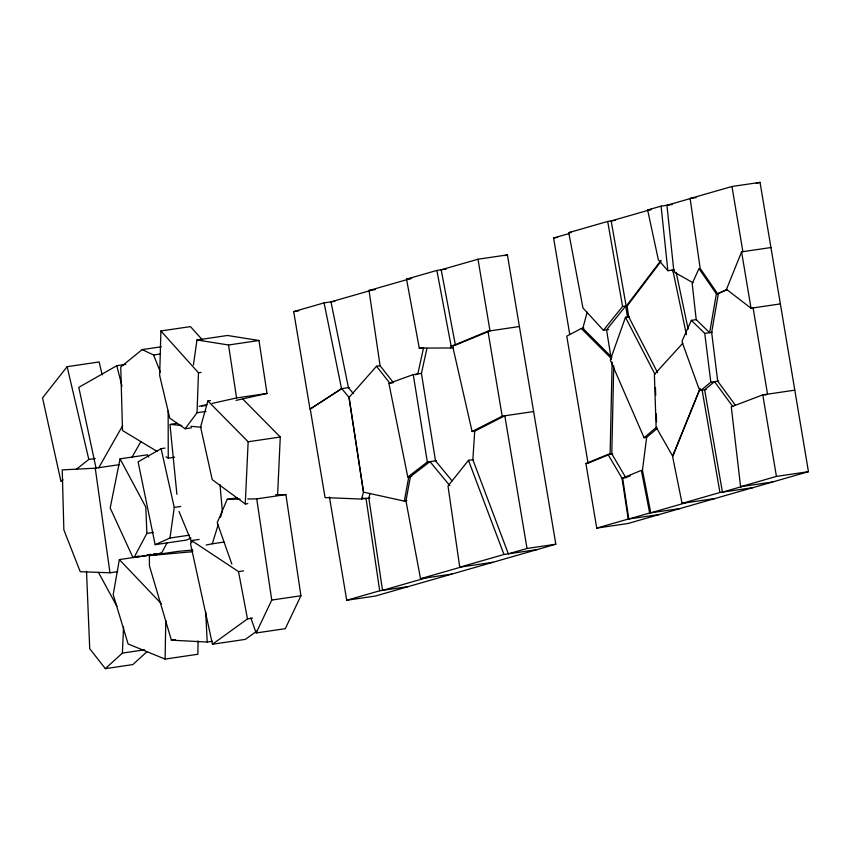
<?xml version="1.0" encoding="UTF-8"?>
<svg xmlns="http://www.w3.org/2000/svg" width="851" height="851" viewBox="0 0 851 851"><rect width="100%" height="100%" fill="white"/><g stroke="black" fill="none" stroke-linecap="round" stroke-linejoin="round"><path stroke-width="1.28" d="M198.081 640.973L197.847 654.259L165.105 659.089L165.785 620.56M612.156 362.026L610.114 454.104L589.254 462.71M613.741 365.728L611.784 453.86L625.793 477.645M202.698 340.23L190.464 326.614L160.903 330.965L159.669 375.546L169.796 418.181L185.135 428.744L191.56 427.798M185.135 428.744L197.028 412.756L198.474 372.791L160.903 330.965M86.515 571.266L89.717 648.696L105.333 668.641L122.374 653.089L123.555 627.006M245.258 503.983L248.141 441.765L207.878 400.97L200.591 426.957L212.207 479.613L245.258 503.983L247.832 503.601M277.586 495.271L280.277 437.02L242.758 399.013M527.014 548.47L504.813 415.788L474.72 431.149L472.848 459.7L508.345 553.831L527.014 548.47L555.82 544.225L507.409 254.896L478.007 259.225L441.201 269.799L455.402 345.198L489.995 330.869L478.007 259.225M657.355 428.308L646.654 437.34L642.452 470.209L650.76 512.834L685.459 502.877M161.105 448.679L138.096 461.838L155.159 544.672L169.987 538.013L174.264 507.43L161.105 448.679L165.02 448.094M193.411 364.962L196.996 339.975L227.44 335.485L258.981 340.506L267.012 393.449L236.014 400.395M716.382 293.872L709.649 332.677L696.214 319.636L692.193 283.649L698.969 268.608L716.382 293.872L718.925 293.499M152.095 554.778L119.353 559.596L113.204 594.636L128.107 643.973L165.105 659.089M436.871 270.437L406.533 279.139L419.266 348.102L450.69 347.985L451.083 345.836L436.871 270.437L446.307 269.044M380.301 365.685L376.504 366.249L349.08 397.353L363.568 492.144L404.31 501.111L408.778 476.879M192.783 550.033L178.306 551.352L149.404 555.607L149.446 565.862L171.391 640.165L207.197 642.037L205.697 611.826M148.638 457.115L147.414 454.817L120.065 458.849L110.194 507.962L132.703 557.033L134.107 557.394L161.445 553.363L166.924 543.076M423.638 347.463L417.82 373.908L415.384 374.791M426.957 348.187L421.426 373.376L435.499 460.816L452.104 480.889M361.643 499.069L363.462 492.165L348.974 397.364L341.772 388.62L310.243 409.054L325.061 497.601L361.643 499.069L369.919 497.846M370.047 493.399L368.823 498.005L382.524 590.371L425.979 577.903M587.19 312.136L582.839 328.284L611.848 357.303M199.145 539.417L191.549 540.534L190.55 543.917L212.452 644.228L245.386 639.378L257.066 630.931M206.155 545.012L212.293 543.789L218.111 524.961M220.43 517.429L222.366 511.153L219.952 484.389M629.325 316.721L625.474 317.295L610.295 360.005L644.079 437.722L646.654 437.34M770.942 247.524L741.583 251.853L726.499 289.329L751.018 308.222L780.367 303.892M700.096 388.279L672.556 456.349L682.077 503.377L715.021 498.516M699.799 389.471L672.747 456.317L656.121 427.138L654.387 374.419L682.779 343.251M237.376 497.803L227.238 499.292L217.228 522.705L231.823 564.053M696.586 319.582L691.331 320.359L682.247 340.581L682.257 342.485L698.884 388.46L700.905 390.343L706.16 389.567M275.639 494.729L285.893 494.58L300.914 595.764L285.308 628.666L256.14 632.963L271.746 600.061L256.725 498.877L247.747 499.005M134.107 557.394L146.872 533.407L145.798 507.09L120.065 458.849M98.727 467.773L122.682 425.585M131.735 457.678L140.798 441.722M660.982 260.353L626.187 306.232L611.167 220.941L651.047 209.495M661.057 261.268L627.049 306.105L628.698 316.817L657.621 372.695M102.163 374.844L99.152 361.952L67.133 366.675L42.55 397.917L60.953 481.453L63.017 479.826M473.581 459.583L468.475 460.338L448.009 485.995L459.742 567.181L492.92 562.288M615.369 220.324L607.688 221.451L568.755 232.631L582.946 307.988L603.433 330.284L622.57 306.466L627.687 305.711M147.032 651.632L132.83 664.588L105.333 668.641M644.079 437.722L656.727 427.042M700.905 390.343L710.819 382.205L718.701 381.046M161.318 346.782L142.181 349.601L120.757 366.983L122.501 430.521L157.095 451.413M76.43 469.231L88.812 459.444L95.216 458.508M421.649 373.344L413.256 374.589L388.907 383.386L407.789 477.017L427.34 462.019L436.489 460.668M212.452 644.228L247.481 618.9L252.545 618.156M349.208 387.524L341.538 388.662L309.998 409.097L293.691 311.604L324.082 302.882L334.751 301.307M125.831 364.366L116.768 365.707L78.792 387.365L96.099 468.369M583.86 328.124L581.329 328.497L566.766 336.145L588.03 463.21M519.397 326.529L487.963 331.167L453.37 345.495L452.987 347.655L472.092 431.531L502.186 416.171L533.62 411.544M190.996 538.013L186.433 540.066L155.159 544.672M726.658 289.638L717.595 293.691L700.182 268.427L690.118 198.506L731.977 186.497L760.028 182.359L808.45 471.688L628.006 523.503L596.732 528.109L585.924 463.518L608.008 454.413L612.646 453.732M727.456 289.521L718.382 293.574L711.649 332.39L717.712 381.184L735.264 405.087M626.964 477.156L630.474 475.709M794.802 390.152L762.783 394.875L731.275 406.831L740.604 486.698L772.623 481.974M765.113 395.098L767.538 394.173L753.103 307.913M674.247 269.778L667.865 270.724L658.355 259.821L647.632 209.995L661.089 206.133L672.141 204.495M393.47 382.716L380.078 365.717L369.015 290.521L410.905 278.5M690.831 198.411L666.939 205.272L673.705 269.863L674.928 272.543L692.991 282.734M372.004 290.085L330.986 301.86L348.431 387.641L353.239 393.47M569.734 334.369L553.607 237.993L569.798 233.355M504.866 255.619L507.409 254.896M756.231 183.454L760.028 182.359M459.742 567.181L503.973 554.48L537.151 549.586M682.077 503.377L719.935 492.506L752.88 487.644M740.604 486.698L776.431 476.411L808.45 471.688M449.892 485.719L429.968 461.636L410.416 476.634L405.948 500.867L420.522 578.701L461.625 566.904M596.732 528.109L628.208 519.078L659.472 514.461M649.664 513.004L628.815 518.982L622.624 478.113L641.356 470.369L649.664 513.004L680.321 508.483M742.178 486.464L722.435 492.133L704.617 389.79L714.532 381.652L732.849 406.597M329.433 496.952L346.719 600.263L379.716 590.785L408.363 586.562M555.82 544.225L375.376 596.04L346.719 600.263M199.113 406.331L206.867 404.597M212.027 403.438L236.567 397.938L267.012 393.449M690.118 198.506L696.044 197.634M647.632 209.995L651.462 209.431M568.755 232.631L571.308 232.259M553.607 237.993L557.501 237.418M406.533 279.139L411.724 278.373M369.015 290.521L375.397 289.585M293.691 311.604L298.807 310.849M142.181 349.601L153.574 354.995L159.956 354.048M196.996 339.975L228.536 344.995L258.981 340.506M198.474 372.791L201.038 372.408M419.266 348.102L421.862 347.719M451.083 345.836L454.966 345.261M450.69 347.985L453.285 347.602M603.433 330.284L608.55 329.539M207.878 400.97L210.452 400.587M201.623 406.065L205.431 405.501M691.331 320.359L704.756 333.401L712.191 332.305M388.907 383.386L392.428 382.865M197.028 412.756L206.027 411.427M171.253 424.202L176.455 423.436M248.141 441.765L280.277 437.02M117.651 571.659L109.981 572.787L80.249 571.712L63.857 529.833L62.229 469.89L95.248 468.21L119.544 464.625M166.019 456.796L168.253 458.146L174.636 457.2M472.092 431.531L474.709 431.149M174.264 507.43L180.774 506.473M256.725 498.877L285.893 494.58M407.789 477.017L411.703 476.443M585.924 463.518L588.53 463.135M146.872 533.407L153.393 532.449M404.31 501.111L406.842 500.739M169.987 538.013L189.539 535.141M608.008 454.413L622.017 478.198L626.464 477.549M212.293 543.789L223.973 542.066M136.607 556.448L139.213 556.065M147.021 554.916L150.935 554.341M153.542 553.958L156.137 553.575M191.549 540.534L238.514 571.595L243.588 570.851M271.746 600.061L300.914 595.764M420.522 578.701L451.817 574.085M171.391 640.165L175.327 639.58M122.374 653.089L144.627 649.802M207.197 642.037L212.452 641.26M149.404 555.607L192.847 551.65M227.238 499.292L240.056 499.111M362.09 498.26L366.015 498.42L379.716 590.785M181.731 425.468L169.955 424.394L176.902 494.346M190.89 426.298L201.347 427.255M160.052 552.99L161.445 553.363M581.329 328.497L611.273 358.462M119.353 559.596L161.424 603.806M376.504 366.249L389.896 383.237M98.493 572.457L116.917 606.327M625.474 317.295L654.993 374.334M672.152 270.086L673.364 272.767L686.417 334.645M178.976 511.387L191.9 542.661M153.574 354.995L160.35 372.004M468.475 460.338L503.973 554.48M250.832 617.932L256.14 632.963M116.768 365.707L121.991 386.12M67.133 366.675L88.812 459.444M676.173 272.363L688.129 329.082M324.082 302.882L341.538 388.662M238.514 571.595L247.481 618.9M702.118 390.162L719.935 492.506M607.688 221.451L622.57 306.466M731.977 186.497L742.88 251.662M741.583 251.853L751.018 308.222M762.783 394.875L776.431 476.411M487.963 331.167L502.186 416.171M611.305 359.462L606.55 329.826L625.698 306.009L627.485 316.998M413.256 374.589L427.34 462.019M622.017 478.198L628.208 519.078M228.536 344.995L236.567 397.938M95.248 468.21L109.981 572.787M704.756 333.401L710.819 382.205M661.089 206.133L667.865 270.724M655.43 387.513L655.695 395.417M656.302 413.873L656.557 421.777M168.147 411.065L168.253 458.146"/></g></svg>
